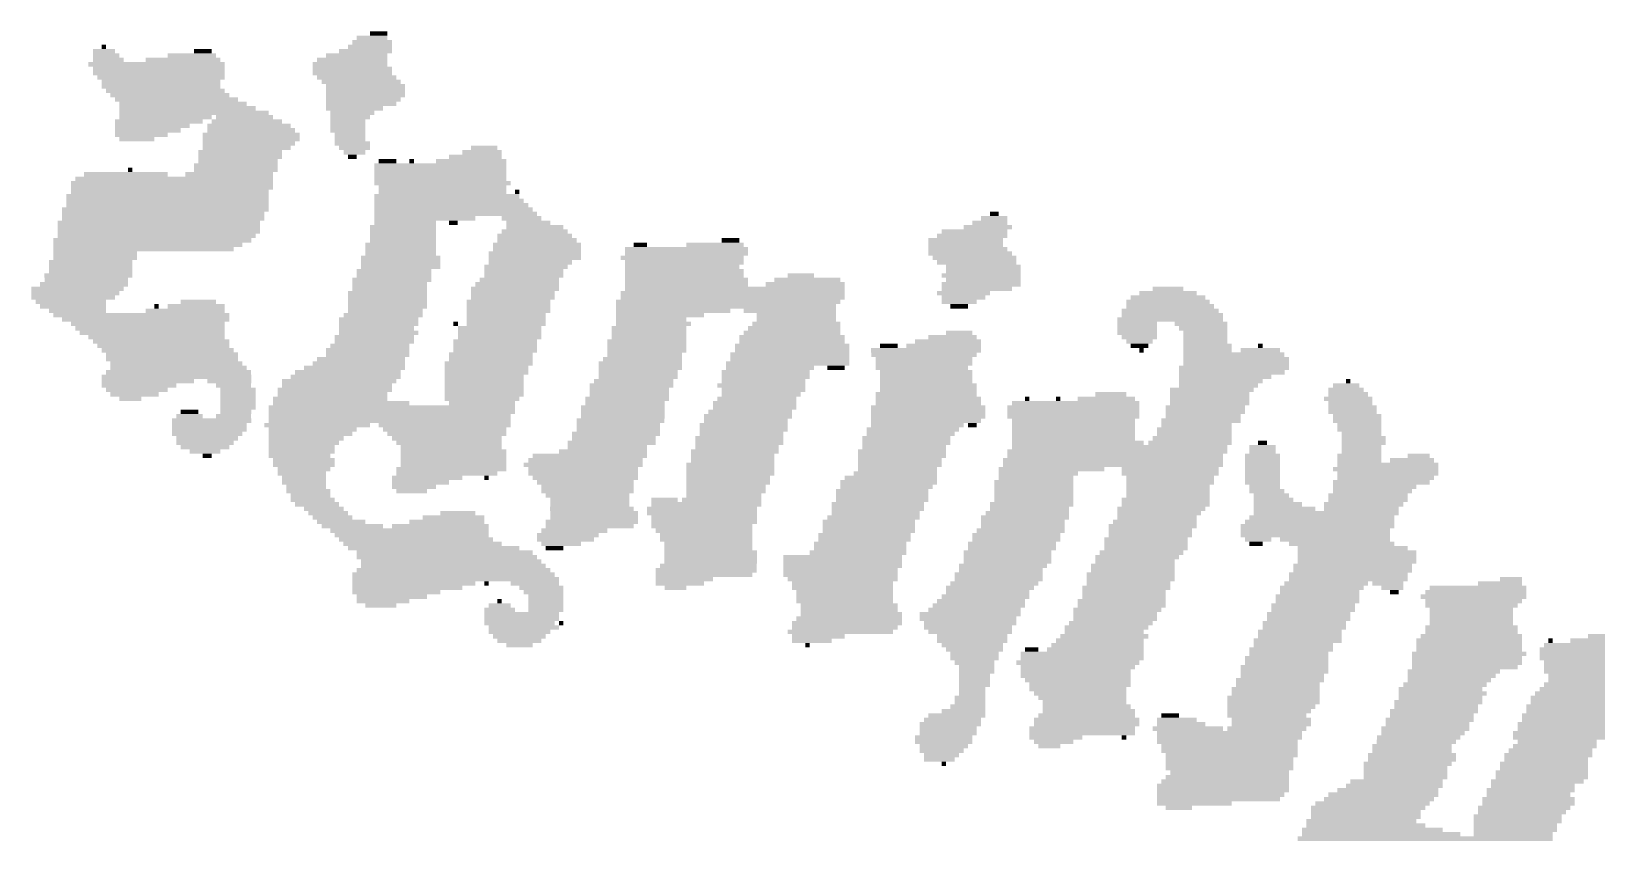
# Model space of a CAD drawing. Extents: x -28.6 to 28.6, y -39.6 to 14.1.
# Drawn here: x 14.09 to 21.62, y 5.08 to 8.96 of the extents above; entities that cross this region are included whole.
import ezdxf

# ---------------------------------------------------------------- set-up
doc = ezdxf.new("R2010")
doc.units = 0
doc.layers.add('201', color=6, linetype='CONTINUOUS')

# ---------------------------------------------------------------- blocks, each defined once
blk = doc.blocks.new('RECT')
blk.add_solid([(-0.5, -0.5), (0.5, -0.5), (-0.5, 0.5), (0.5, 0.5)])

msp = doc.modelspace()

# ---------------------------------------------------------------- block references
at = {"layer": '201', "yscale": 0.0212, "rotation": 180}
for p, xscale in [((14.4362, 8.8881), 0.0212), ((15.7168, 8.8881), 0.2117), ((15.7273, 8.9092), 0.1905), ((15.7273, 8.9304), 0.1482), ((15.7591, 8.9516), 0.0847), ((14.4362, 8.8669), 0.1058), ((14.4468, 8.8457), 0.127), ((14.4574, 8.8246), 0.1482), ((14.8172, 8.8246), 0.3598), ((14.8595, 8.8457), 0.2328), ((14.9125, 8.8669), 0.0847), ((15.6321, 8.8246), 0.3387), ((15.6533, 8.8457), 0.2963), ((15.6956, 8.8669), 0.254), ((14.6902, 8.8034), 0.6561), ((14.7008, 8.7822), 0.635), ((14.7008, 8.7611), 0.635), ((14.7114, 8.7399), 0.6138), ((15.6215, 8.8034), 0.3598), ((15.6321, 8.7822), 0.381), ((15.6321, 8.7611), 0.381), ((15.6533, 8.7399), 0.381), ((14.7114, 8.7187), 0.5715), ((14.7114, 8.6976), 0.5715), ((14.7326, 8.6764), 0.5715), ((14.7537, 8.6552), 0.5715), ((15.6744, 8.7187), 0.381), ((15.6956, 8.6976), 0.381), ((15.6956, 8.6764), 0.381), ((15.6956, 8.6552), 0.381), ((14.7855, 8.6341), 0.5926), ((14.8172, 8.6129), 0.6138), ((14.8384, 8.5917), 0.6561), ((15.685, 8.6341), 0.3598), ((15.6744, 8.6129), 0.3387), ((15.6427, 8.5917), 0.2752), ((14.7008, 8.5282), 0.4233), ((14.6691, 8.5071), 0.3598), ((14.8701, 8.5706), 0.7196), ((14.7326, 8.5494), 0.4445), ((15.1347, 8.5071), 0.4021), ((15.1241, 8.5282), 0.3387), ((15.1135, 8.5494), 0.2752), ((15.6321, 8.5706), 0.2117), ((15.6215, 8.5494), 0.1905), ((15.6109, 8.5282), 0.1693), ((15.6109, 8.5071), 0.1693), ((14.6161, 8.4647), 0.254), ((14.6479, 8.4859), 0.3175), ((14.595, 8.4436), 0.1693), ((15.1453, 8.4647), 0.4657), ((15.1453, 8.4436), 0.4657), ((15.1453, 8.4859), 0.4233), ((15.6109, 8.4859), 0.1693), ((15.6215, 8.4647), 0.1482), ((15.6215, 8.4436), 0.1482), ((15.0924, 8.3801), 0.4022), ((15.0924, 8.3589), 0.4022), ((15.1347, 8.4224), 0.4445), ((15.1241, 8.4012), 0.4233), ((15.6321, 8.4224), 0.1693), ((15.6427, 8.4012), 0.1482), ((15.6427, 8.3801), 0.1058), ((15.6321, 8.3589), 0.0423), ((16.2247, 8.3589), 0.254), ((16.2565, 8.3801), 0.1905), ((16.2671, 8.4012), 0.127), ((14.5632, 8.2954), 0.0212), ((15.0712, 8.3166), 0.4022), ((15.0712, 8.2954), 0.4022), ((15.0818, 8.3377), 0.381), ((16.0554, 8.3166), 0.635), ((16.0554, 8.2954), 0.635), ((15.8014, 8.3377), 0.0847), ((15.9178, 8.3377), 0.0212), ((16.2036, 8.3377), 0.3387), ((14.7643, 8.2319), 0.9736), ((14.7643, 8.2108), 0.9736), ((14.7749, 8.2531), 0.9525), ((14.5421, 8.2743), 0.4022), ((15.0395, 8.2743), 0.4233), ((16.0554, 8.2743), 0.635), ((16.0554, 8.2531), 0.635), ((16.066, 8.2319), 0.6561), ((16.066, 8.2108), 0.6138), ((14.7431, 8.1684), 0.9736), ((14.7431, 8.1473), 0.9736), ((14.7537, 8.1896), 0.9525), ((16.0872, 8.1684), 0.6985), ((16.0977, 8.1473), 0.7196), ((16.066, 8.1896), 0.6138), ((16.4258, 8.1896), 0.0212), ((14.7326, 8.1049), 0.9948), ((14.722, 8.0838), 0.9736), ((14.722, 8.0626), 0.9736), ((14.7431, 8.1261), 0.9736), ((16.1083, 8.1261), 0.7408), ((16.1189, 8.1049), 0.762), ((16.1295, 8.0838), 0.7831), ((15.9813, 8.0626), 0.4868), ((16.447, 8.0626), 0.1905), ((18.7223, 8.0626), 0.127), ((18.7223, 8.0838), 0.0423), ((14.7008, 8.0414), 0.9736), ((14.7008, 8.0203), 0.9736), ((14.7008, 7.9991), 0.9736), ((14.6902, 7.9779), 0.9525), ((15.8755, 8.0203), 0.3175), ((15.8755, 7.9991), 0.3175), ((15.8755, 7.9779), 0.3175), ((15.8861, 8.0414), 0.2963), ((16.1189, 8.0414), 0.0423), ((16.5105, 7.9779), 0.3598), ((16.5105, 7.9991), 0.3175), ((16.4787, 8.0414), 0.2117), ((16.5105, 8.0203), 0.2752), ((18.6165, 7.9779), 0.3387), ((18.6271, 7.9991), 0.3175), ((18.6906, 8.0203), 0.2328), ((18.7011, 8.0414), 0.1693), ((14.6691, 7.9568), 0.9525), ((14.6479, 7.9356), 0.9101), ((14.6267, 7.9144), 0.8678), ((15.8649, 7.9356), 0.3387), ((15.8649, 7.9144), 0.3387), ((15.8755, 7.9568), 0.3175), ((16.5211, 7.9356), 0.4233), ((16.5211, 7.9144), 0.4233), ((16.5211, 7.9568), 0.381), ((17.2407, 7.9144), 0.5926), ((17.0185, 7.9356), 0.0635), ((17.3783, 7.9356), 0.2752), ((17.4524, 7.9568), 0.0847), ((18.5847, 7.9568), 0.3598), ((18.5847, 7.9356), 0.3598), ((18.5953, 7.9144), 0.381), ((14.3727, 7.8509), 0.4022), ((14.3727, 7.8298), 0.4022), ((14.3939, 7.8933), 0.4022), ((14.3939, 7.8721), 0.4022), ((15.8649, 7.8721), 0.381), ((15.8649, 7.8509), 0.381), ((15.8649, 7.8298), 0.381), ((15.8649, 7.8933), 0.3387), ((16.4681, 7.8298), 0.4022), ((16.4893, 7.8509), 0.4022), ((16.5105, 7.8933), 0.4445), ((16.5105, 7.8721), 0.4445), ((17.2195, 7.8721), 0.5926), ((17.2407, 7.8933), 0.5926), ((17.2301, 7.8509), 0.5715), ((17.2195, 7.8298), 0.5503), ((18.6059, 7.8933), 0.4022), ((18.6271, 7.8721), 0.4022), ((18.6376, 7.8509), 0.381), ((18.6694, 7.8298), 0.3598), ((14.3621, 7.7874), 0.4233), ((14.3516, 7.7663), 0.4022), ((14.3727, 7.8086), 0.4022), ((15.8226, 7.7663), 0.381), ((15.8332, 7.8086), 0.3598), ((15.8332, 7.7874), 0.3598), ((16.4364, 7.7663), 0.381), ((16.4576, 7.8086), 0.381), ((16.4576, 7.7874), 0.381), ((17.2301, 7.8086), 0.5715), ((17.2301, 7.7874), 0.5715), ((17.2407, 7.7663), 0.5926), ((17.8228, 7.7663), 0.3175), ((17.791, 7.7874), 0.127), ((18.6588, 7.7874), 0.381), ((18.6694, 7.8086), 0.3598), ((18.6694, 7.7663), 0.3598), ((14.3092, 7.7239), 0.4445), ((14.2987, 7.7028), 0.4233), ((14.2881, 7.6816), 0.4021), ((14.341, 7.7451), 0.4233), ((15.8014, 7.7028), 0.381), ((15.8014, 7.6816), 0.381), ((15.812, 7.7451), 0.3598), ((15.812, 7.7239), 0.3598), ((16.4152, 7.7239), 0.4233), ((16.4046, 7.7028), 0.4022), ((16.4046, 7.6816), 0.4022), ((16.4258, 7.7451), 0.4022), ((17.4629, 7.7028), 1.0795), ((17.4629, 7.6816), 1.0795), ((17.2407, 7.7451), 0.5926), ((17.4735, 7.7239), 1.0583), ((17.8122, 7.7451), 0.381), ((18.5741, 7.7028), 0.254), ((18.6376, 7.7239), 0.3387), ((18.6588, 7.7451), 0.381), ((18.5741, 7.6816), 0.2117), ((19.5584, 7.6816), 0.3598), ((19.5584, 7.7028), 0.2752), ((19.5584, 7.7239), 0.1482), ((14.2775, 7.6604), 0.3387), ((14.2881, 7.6393), 0.3175), ((14.3092, 7.6181), 0.2752), ((14.8278, 7.6181), 0.381), ((14.6902, 7.6393), 0.0212), ((14.8807, 7.6393), 0.2752), ((14.8913, 7.6604), 0.1693), ((15.8014, 7.6604), 0.381), ((15.8014, 7.6393), 0.381), ((15.7908, 7.6181), 0.3598), ((16.3835, 7.6604), 0.4022), ((16.3835, 7.6393), 0.4022), ((16.3835, 7.6181), 0.4022), ((17.4418, 7.6604), 1.0795), ((17.4312, 7.6393), 1.0583), ((17.1772, 7.6181), 0.5503), ((17.7381, 7.6181), 0.4445), ((18.553, 7.6604), 0.1693), ((18.553, 7.6393), 0.0847), ((19.5689, 7.6181), 0.4657), ((19.5584, 7.6604), 0.4022), ((19.5689, 7.6393), 0.4233), ((14.6161, 7.5969), 0.8466), ((14.6373, 7.5758), 0.8043), ((14.6479, 7.5546), 0.7408), ((14.6585, 7.5334), 0.7196), ((15.7591, 7.5758), 0.381), ((15.7591, 7.5546), 0.381), ((15.7485, 7.5334), 0.3598), ((15.7803, 7.5969), 0.381), ((16.1295, 7.5546), 0.0212), ((16.3412, 7.5334), 0.4022), ((16.3729, 7.5969), 0.381), ((16.3729, 7.5758), 0.381), ((16.3729, 7.5546), 0.381), ((17.0608, 7.5334), 0.3598), ((17.0714, 7.5758), 0.3387), ((17.1137, 7.5969), 0.4233), ((17.082, 7.5546), 0.3598), ((17.7593, 7.5334), 0.4445), ((17.7698, 7.5546), 0.4233), ((17.7698, 7.5969), 0.381), ((17.7698, 7.5758), 0.381), ((19.5689, 7.5758), 0.508), ((19.4102, 7.5546), 0.1905), ((19.4102, 7.5334), 0.1905), ((19.5795, 7.5969), 0.4868), ((19.7171, 7.5546), 0.254), ((19.7277, 7.5334), 0.2328), ((14.6691, 7.5123), 0.6985), ((14.6902, 7.4911), 0.6561), ((14.7114, 7.4699), 0.6561), ((15.7379, 7.4911), 0.381), ((15.7379, 7.4699), 0.381), ((15.7591, 7.5123), 0.381), ((16.32, 7.4699), 0.4022), ((16.3412, 7.5123), 0.4022), ((16.3412, 7.4911), 0.4022), ((17.0502, 7.4699), 0.381), ((17.0608, 7.5123), 0.3598), ((17.0608, 7.4911), 0.3598), ((17.7487, 7.4911), 0.508), ((17.7487, 7.4699), 0.508), ((17.7487, 7.5123), 0.4656), ((18.5001, 7.4699), 0.3175), ((18.5212, 7.4911), 0.2328), ((18.553, 7.5123), 0.127), ((19.4102, 7.5123), 0.1905), ((19.4208, 7.4911), 0.1693), ((19.4208, 7.4699), 0.127), ((19.7383, 7.5123), 0.2117), ((19.7383, 7.4911), 0.2117), ((19.7383, 7.4699), 0.2117), ((14.722, 7.4488), 0.635), ((14.7431, 7.4276), 0.635), ((14.7643, 7.4065), 0.635), ((14.7643, 7.3853), 0.635), ((15.6744, 7.3853), 0.4233), ((15.7062, 7.4276), 0.4022), ((15.7062, 7.4065), 0.4022), ((15.7168, 7.4488), 0.381), ((16.2988, 7.4065), 0.4022), ((16.2988, 7.3853), 0.4022), ((16.32, 7.4488), 0.4022), ((16.32, 7.4276), 0.4022), ((17.029, 7.3853), 0.381), ((17.0502, 7.4488), 0.381), ((17.0502, 7.4276), 0.381), ((17.0396, 7.4065), 0.3598), ((17.7381, 7.4065), 0.5715), ((17.7381, 7.3853), 0.5715), ((17.7487, 7.4488), 0.5503), ((17.7487, 7.4276), 0.5503), ((18.3942, 7.4276), 0.5291), ((18.3837, 7.4065), 0.508), ((18.3837, 7.3853), 0.4656), ((18.2143, 7.4488), 0.0847), ((18.4789, 7.4488), 0.3598), ((19.4208, 7.4488), 0.0847), ((19.4314, 7.4276), 0.0212), ((19.7488, 7.4488), 0.2328), ((19.7488, 7.4276), 0.2328), ((19.8758, 7.4065), 0.4868), ((19.8864, 7.3853), 0.508), ((20.0028, 7.4276), 0.1905), ((20.0028, 7.4488), 0.0212), ((14.7855, 7.3006), 0.7196), ((14.796, 7.3218), 0.6985), ((14.7855, 7.3641), 0.635), ((14.796, 7.343), 0.6561), ((15.6003, 7.3006), 0.5291), ((15.6109, 7.3218), 0.508), ((15.6427, 7.343), 0.4868), ((15.6638, 7.3641), 0.4445), ((16.2882, 7.3641), 0.4233), ((16.2777, 7.343), 0.4022), ((16.2777, 7.3218), 0.4022), ((16.2671, 7.3006), 0.381), ((17.0185, 7.3641), 0.4022), ((17.0185, 7.343), 0.4022), ((17.0079, 7.3218), 0.381), ((17.0079, 7.3006), 0.381), ((17.6217, 7.3218), 0.4233), ((17.6217, 7.3006), 0.4233), ((17.7275, 7.3641), 0.5926), ((17.6428, 7.343), 0.4233), ((17.9603, 7.343), 0.0847), ((18.3837, 7.3641), 0.4656), ((18.3731, 7.343), 0.4445), ((18.3942, 7.3218), 0.4445), ((18.3942, 7.3006), 0.4445), ((19.8758, 7.343), 0.5291), ((19.8653, 7.3218), 0.508), ((19.8335, 7.3006), 0.4445), ((19.8864, 7.3641), 0.508), ((14.6479, 7.2795), 0.4445), ((14.6056, 7.2583), 0.3598), ((14.595, 7.2371), 0.2963), ((15.0395, 7.2795), 0.2117), ((15.0606, 7.2583), 0.1693), ((15.0818, 7.2371), 0.1693), ((15.5474, 7.2371), 0.5503), ((15.5686, 7.2795), 0.5503), ((15.558, 7.2583), 0.5291), ((16.2671, 7.2795), 0.381), ((16.2671, 7.2583), 0.381), ((16.2671, 7.2371), 0.381), ((16.9761, 7.2583), 0.4022), ((16.9655, 7.2371), 0.381), ((16.9867, 7.2795), 0.381), ((17.6005, 7.2583), 0.4233), ((17.6111, 7.2795), 0.4022), ((17.6111, 7.2371), 0.4022), ((18.3942, 7.2795), 0.4445), ((18.4048, 7.2583), 0.4656), ((18.4048, 7.2371), 0.4656), ((19.77, 7.2371), 0.4022), ((19.8123, 7.2795), 0.4022), ((19.8018, 7.2583), 0.381), ((20.4156, 7.2371), 0.1693), ((20.4156, 7.2583), 0.127), ((20.4262, 7.2795), 0.0212), ((14.5844, 7.216), 0.2328), ((14.5632, 7.1948), 0.1058), ((15.0818, 7.216), 0.1693), ((15.0818, 7.1948), 0.1693), ((15.0818, 7.1736), 0.1693), ((15.0818, 7.1525), 0.1693), ((15.8226, 7.1525), 1.1853), ((15.5263, 7.1948), 0.5503), ((15.5792, 7.1736), 0.6561), ((15.5369, 7.216), 0.5291), ((16.2671, 7.216), 0.381), ((16.2565, 7.1948), 0.3598), ((16.2565, 7.1736), 0.3175), ((16.9338, 7.1525), 0.4022), ((16.955, 7.1948), 0.4022), ((16.9444, 7.1736), 0.381), ((16.9655, 7.216), 0.381), ((17.5688, 7.1736), 0.4022), ((17.5688, 7.1525), 0.4022), ((17.5794, 7.1948), 0.381), ((17.6005, 7.216), 0.381), ((18.4048, 7.1525), 0.5503), ((18.3942, 7.216), 0.4868), ((18.4048, 7.1948), 0.508), ((18.4048, 7.1736), 0.508), ((19.1033, 7.1525), 0.635), ((19.1139, 7.1736), 0.6138), ((18.8811, 7.1948), 0.0212), ((19.0292, 7.1948), 0.0212), ((19.262, 7.1948), 0.2752), ((19.2832, 7.216), 0.1482), ((19.7383, 7.1525), 0.381), ((19.7594, 7.216), 0.381), ((19.7594, 7.1948), 0.381), ((19.7594, 7.1736), 0.381), ((20.4262, 7.1948), 0.2328), ((20.4367, 7.1736), 0.2117), ((20.4473, 7.1525), 0.2328), ((20.4262, 7.216), 0.1905), ((14.9548, 7.089), 0.381), ((14.849, 7.1101), 0.127), ((14.849, 7.1313), 0.0847), ((15.0606, 7.1101), 0.1693), ((15.0712, 7.1313), 0.1482), ((15.8226, 7.1313), 1.1853), ((15.812, 7.1101), 1.1641), ((15.812, 7.089), 1.1641), ((16.9232, 7.089), 0.4233), ((16.9338, 7.1313), 0.4022), ((16.9338, 7.1101), 0.4022), ((17.5264, 7.089), 0.4022), ((17.537, 7.1101), 0.4233), ((17.5476, 7.1313), 0.4022), ((18.4048, 7.1313), 0.5503), ((18.4048, 7.1101), 0.5503), ((18.3942, 7.089), 0.5291), ((19.1033, 7.1313), 0.635), ((19.1033, 7.1101), 0.635), ((19.1033, 7.089), 0.5926), ((19.7171, 7.089), 0.381), ((19.7383, 7.1313), 0.381), ((19.7277, 7.1101), 0.3598), ((20.4473, 7.1313), 0.2328), ((20.4685, 7.1101), 0.2328), ((20.4685, 7.089), 0.2328), ((14.9442, 7.0678), 0.3598), ((14.9442, 7.0466), 0.3598), ((14.9336, 7.0255), 0.3387), ((14.9336, 7.0043), 0.2963), ((15.4628, 7.0678), 0.508), ((15.4416, 7.0466), 0.4233), ((15.431, 7.0255), 0.4021), ((15.4099, 7.0043), 0.3598), ((16.0766, 7.0678), 0.635), ((16.0766, 7.0466), 0.5926), ((16.0872, 7.0255), 0.5715), ((16.0872, 7.0043), 0.5291), ((16.902, 7.0255), 0.4233), ((16.8915, 7.0043), 0.4022), ((16.9126, 7.0678), 0.4022), ((16.9126, 7.0466), 0.4022), ((17.4947, 7.0043), 0.4233), ((17.5159, 7.0678), 0.4233), ((17.5159, 7.0466), 0.4233), ((17.5053, 7.0255), 0.4022), ((18.299, 7.0043), 0.4233), ((18.3307, 7.0466), 0.4445), ((18.3202, 7.0255), 0.4233), ((18.3519, 7.0678), 0.4445), ((18.6165, 7.0678), 0.0423), ((19.1033, 7.0678), 0.5926), ((19.1033, 7.0466), 0.5926), ((19.1033, 7.0255), 0.5926), ((19.1033, 7.0043), 0.5926), ((19.6748, 7.0043), 0.381), ((19.6853, 7.0466), 0.3598), ((19.6853, 7.0255), 0.3598), ((19.6959, 7.0678), 0.3387), ((20.4791, 7.0678), 0.2117), ((20.4791, 7.0466), 0.2117), ((20.5002, 7.0043), 0.2117), ((20.4897, 7.0255), 0.1905), ((14.923, 6.9831), 0.2752), ((14.923, 6.962), 0.2328), ((14.923, 6.9408), 0.1482), ((15.3993, 6.9831), 0.3387), ((15.3887, 6.962), 0.3175), ((15.3887, 6.9408), 0.3175), ((16.0977, 6.9831), 0.508), ((16.1083, 6.962), 0.4868), ((16.1189, 6.9408), 0.508), ((16.8385, 6.9408), 0.4233), ((16.8597, 6.962), 0.381), ((16.8809, 6.9831), 0.4233), ((17.4735, 6.9408), 0.4233), ((17.4841, 6.962), 0.4022), ((17.4947, 6.9831), 0.4233), ((18.2778, 6.9408), 0.4233), ((18.2884, 6.962), 0.4022), ((18.299, 6.9831), 0.4233), ((19.3149, 6.9408), 1.0583), ((19.1245, 6.9831), 0.635), ((19.3255, 6.962), 1.0371), ((19.6642, 6.9831), 0.4022), ((20.0134, 6.962), 0.127), ((20.0134, 6.9408), 0.127), ((20.0134, 6.9831), 0.0423), ((20.5002, 6.9831), 0.2117), ((20.4897, 6.962), 0.1905), ((20.4897, 6.9408), 0.1905), ((14.9336, 6.9196), 0.0423), ((15.3781, 6.9196), 0.2963), ((15.3993, 6.8985), 0.2963), ((15.3993, 6.8773), 0.2963), ((15.3993, 6.8561), 0.254), ((16.1083, 6.8561), 0.5291), ((16.1189, 6.9196), 0.508), ((16.1189, 6.8985), 0.508), ((16.1189, 6.8773), 0.508), ((16.7433, 6.8773), 0.5715), ((16.7539, 6.8985), 0.5503), ((16.7433, 6.8561), 0.5291), ((16.7751, 6.9196), 0.5503), ((17.4524, 6.8773), 0.4233), ((17.4524, 6.8561), 0.4233), ((17.4629, 6.9196), 0.4022), ((17.4629, 6.8985), 0.4022), ((18.2672, 6.8985), 0.4022), ((18.2672, 6.8773), 0.4022), ((18.2778, 6.9196), 0.4233), ((18.2567, 6.8561), 0.381), ((18.9975, 6.8561), 0.508), ((19.2938, 6.8985), 1.0583), ((19.2938, 6.8773), 1.0583), ((19.3044, 6.9196), 1.0371), ((19.5689, 6.8561), 0.4657), ((20.0134, 6.9196), 0.1693), ((20.0134, 6.8985), 0.1693), ((20.0134, 6.8773), 0.1693), ((20.0134, 6.8561), 0.1693), ((20.6061, 6.8561), 0.508), ((20.4791, 6.9196), 0.2117), ((20.4791, 6.8985), 0.2117), ((20.6166, 6.8773), 0.4868), ((20.7331, 6.8985), 0.2117), ((20.7648, 6.9196), 0.1058), ((15.3887, 6.835), 0.2328), ((15.3993, 6.8138), 0.2117), ((15.3993, 6.7926), 0.2117), ((15.4099, 6.7715), 0.1905), ((15.9919, 6.8138), 0.3387), ((15.9284, 6.7715), 0.2117), ((15.9602, 6.7926), 0.2752), ((16.0872, 6.835), 0.4868), ((16.2777, 6.8138), 0.0212), ((16.7433, 6.835), 0.5291), ((16.7539, 6.8138), 0.508), ((16.7539, 6.7926), 0.4656), ((16.7645, 6.7715), 0.4445), ((17.4312, 6.7715), 0.381), ((17.4524, 6.835), 0.4233), ((17.4418, 6.8138), 0.4021), ((17.4418, 6.7926), 0.4021), ((18.2143, 6.7926), 0.4657), ((18.2037, 6.7715), 0.4445), ((18.2249, 6.8138), 0.4445), ((18.2461, 6.835), 0.4022), ((18.9128, 6.7926), 0.381), ((18.9128, 6.7715), 0.381), ((18.934, 6.835), 0.381), ((18.9234, 6.8138), 0.3598), ((19.5689, 6.835), 0.4657), ((19.5689, 6.8138), 0.4233), ((19.5689, 6.7926), 0.4233), ((19.5584, 6.7715), 0.4022), ((20.0134, 6.835), 0.1693), ((20.0134, 6.8138), 0.1693), ((20.0134, 6.7926), 0.1693), ((20.024, 6.7715), 0.1482), ((20.5531, 6.7715), 0.4022), ((20.5849, 6.7926), 0.4657), ((20.6166, 6.835), 0.4868), ((20.6061, 6.8138), 0.4657), ((15.4204, 6.7503), 0.2117), ((15.431, 6.7291), 0.1905), ((15.4416, 6.708), 0.2117), ((15.9178, 6.7503), 0.1482), ((16.7645, 6.7503), 0.4445), ((16.7645, 6.7291), 0.4022), ((16.7751, 6.708), 0.381), ((17.1349, 6.708), 0.127), ((17.41, 6.708), 0.381), ((17.4312, 6.7503), 0.381), ((17.4206, 6.7291), 0.3598), ((18.1826, 6.7503), 0.4445), ((18.1826, 6.7291), 0.4445), ((18.1826, 6.708), 0.4445), ((18.9128, 6.7503), 0.381), ((18.9128, 6.7291), 0.381), ((18.9128, 6.708), 0.381), ((19.5478, 6.708), 0.4233), ((19.5584, 6.7503), 0.4022), ((19.5584, 6.7291), 0.4022), ((20.0346, 6.7503), 0.1693), ((20.0663, 6.708), 0.1905), ((20.0558, 6.7291), 0.1693), ((20.5214, 6.7291), 0.381), ((20.5214, 6.708), 0.381), ((20.5426, 6.7503), 0.381), ((15.4628, 6.6868), 0.2117), ((15.4945, 6.6656), 0.1905), ((15.5157, 6.6445), 0.1905), ((15.5369, 6.6233), 0.1905), ((16.1189, 6.6233), 0.2963), ((16.1401, 6.6445), 0.1693), ((16.7856, 6.6656), 0.4022), ((16.7751, 6.6868), 0.381), ((16.7962, 6.6445), 0.4233), ((16.7962, 6.6233), 0.4233), ((17.3148, 6.6656), 0.5291), ((17.3148, 6.6445), 0.5291), ((17.3359, 6.6868), 0.5291), ((17.3254, 6.6233), 0.508), ((18.1402, 6.6233), 0.4445), ((18.1614, 6.6868), 0.4445), ((18.1614, 6.6656), 0.4445), ((18.1508, 6.6445), 0.4233), ((18.8705, 6.6233), 0.4233), ((18.8811, 6.6445), 0.4021), ((18.9022, 6.6868), 0.4022), ((18.8916, 6.6656), 0.381), ((19.5266, 6.6656), 0.4233), ((19.516, 6.6445), 0.4022), ((19.5054, 6.6233), 0.381), ((19.5478, 6.6868), 0.4233), ((20.2992, 6.6233), 0.6985), ((20.3203, 6.6445), 0.6985), ((20.0875, 6.6868), 0.2328), ((20.1193, 6.6656), 0.2963), ((20.5002, 6.6868), 0.381), ((20.4897, 6.6656), 0.3598), ((15.5792, 6.6021), 0.2328), ((15.6321, 6.581), 0.2963), ((15.9073, 6.5598), 0.762), ((16.0554, 6.581), 0.4656), ((16.0872, 6.6021), 0.3598), ((16.701, 6.5598), 0.3175), ((16.7856, 6.6021), 0.4445), ((16.7751, 6.581), 0.4233), ((17.3254, 6.6021), 0.508), ((17.3148, 6.581), 0.4868), ((17.3254, 6.5598), 0.4656), ((18.1191, 6.6021), 0.4445), ((18.1191, 6.581), 0.4445), ((18.1191, 6.5598), 0.4445), ((18.8493, 6.5598), 0.4233), ((18.8599, 6.6021), 0.4022), ((18.8599, 6.581), 0.4022), ((19.4843, 6.581), 0.4233), ((19.4737, 6.5598), 0.4021), ((19.4949, 6.6021), 0.4022), ((20.278, 6.581), 0.7408), ((20.2674, 6.5598), 0.7196), ((20.2886, 6.6021), 0.7196), ((15.9178, 6.5387), 0.7408), ((15.939, 6.5175), 0.7408), ((15.9707, 6.4963), 0.762), ((16.0237, 6.4752), 0.8255), ((16.6692, 6.5387), 0.2963), ((16.6586, 6.5175), 0.2752), ((16.6375, 6.4963), 0.1905), ((16.6057, 6.4752), 0.0847), ((17.3359, 6.5387), 0.4445), ((17.3359, 6.5175), 0.4445), ((17.3465, 6.4963), 0.4233), ((17.3465, 6.4752), 0.4233), ((18.0767, 6.4963), 0.4445), ((18.0767, 6.4752), 0.4445), ((18.0979, 6.5387), 0.4445), ((18.0979, 6.5175), 0.4445), ((18.807, 6.4963), 0.4233), ((18.807, 6.4752), 0.4233), ((18.8281, 6.5387), 0.4233), ((18.8281, 6.5175), 0.4233), ((19.4525, 6.5175), 0.4021), ((19.4525, 6.4963), 0.4021), ((19.4525, 6.4752), 0.4021), ((19.4737, 6.5387), 0.4021), ((20.2674, 6.5387), 0.7196), ((19.9923, 6.5175), 0.127), ((19.9817, 6.4963), 0.0635), ((20.3627, 6.5175), 0.5291), ((20.3944, 6.4963), 0.508), ((20.4473, 6.4752), 0.5291), ((16.0766, 6.454), 0.8466), ((16.0872, 6.4328), 0.8678), ((16.1083, 6.4117), 0.8678), ((17.3571, 6.454), 0.4445), ((17.3571, 6.4328), 0.4445), ((17.3571, 6.4117), 0.4445), ((17.9921, 6.4328), 0.5715), ((17.9921, 6.4117), 0.5715), ((18.0662, 6.454), 0.4656), ((18.7858, 6.454), 0.4233), ((18.7858, 6.4328), 0.4233), ((18.7858, 6.4117), 0.4233), ((19.4102, 6.4328), 0.4022), ((19.3996, 6.4117), 0.381), ((19.4314, 6.454), 0.4022), ((20.4685, 6.454), 0.5715), ((20.4685, 6.4328), 0.5715), ((20.4685, 6.4117), 0.5715), ((16.1189, 6.3482), 0.9736), ((16.1295, 6.327), 0.9948), ((16.1189, 6.3693), 0.9313), ((16.1189, 6.3905), 0.889), ((17.3359, 6.3693), 0.4868), ((17.2301, 6.327), 0.2752), ((17.3254, 6.3482), 0.4656), ((17.3465, 6.3905), 0.4656), ((17.9921, 6.3905), 0.5715), ((17.9815, 6.3693), 0.5503), ((17.9815, 6.3482), 0.5503), ((17.9921, 6.327), 0.5292), ((18.7435, 6.3482), 0.4233), ((18.7435, 6.327), 0.4233), ((18.7646, 6.3905), 0.4233), ((18.7541, 6.3693), 0.4022), ((19.3784, 6.3482), 0.4233), ((19.3784, 6.327), 0.4233), ((19.389, 6.3905), 0.4022), ((19.389, 6.3693), 0.4022), ((20.4262, 6.3482), 0.5715), ((20.4262, 6.327), 0.5715), ((20.4473, 6.3905), 0.5715), ((20.4473, 6.3693), 0.5715), ((21.2093, 6.327), 0.1058), ((15.9284, 6.3058), 0.5926), ((15.8967, 6.2847), 0.5291), ((15.8438, 6.2635), 0.4233), ((16.2777, 6.3058), 0.0212), ((16.5105, 6.3058), 0.2328), ((16.5422, 6.2847), 0.2117), ((16.5528, 6.2635), 0.1905), ((17.209, 6.3058), 0.2328), ((17.1878, 6.2847), 0.1058), ((17.9921, 6.3058), 0.4868), ((17.9921, 6.2847), 0.4868), ((18.0027, 6.2635), 0.4656), ((18.7011, 6.2847), 0.4233), ((18.6906, 6.2635), 0.4022), ((18.7223, 6.3058), 0.4233), ((19.3573, 6.2847), 0.4233), ((19.3467, 6.2635), 0.4022), ((19.3679, 6.3058), 0.4022), ((20.2992, 6.2847), 0.4022), ((20.2886, 6.2635), 0.381), ((20.3203, 6.3058), 0.4022), ((20.6166, 6.3058), 0.1482), ((20.6378, 6.2847), 0.1058), ((20.6484, 6.2635), 0.0423), ((21.04, 6.2635), 0.4868), ((21.0505, 6.2847), 0.4657), ((21.1564, 6.3058), 0.2117), ((15.8226, 6.2423), 0.3387), ((15.7803, 6.2212), 0.254), ((15.7697, 6.2), 0.1482), ((16.3412, 6.1788), 0.1482), ((16.3412, 6.2), 0.1058), ((16.3412, 6.2212), 0.0212), ((16.5634, 6.2423), 0.1693), ((16.5634, 6.2212), 0.1693), ((16.5634, 6.2), 0.1693), ((16.5634, 6.1788), 0.1693), ((18.0027, 6.2423), 0.4656), ((18.0027, 6.2212), 0.4656), ((18.0238, 6.2), 0.4657), ((18.0238, 6.1788), 0.4657), ((18.6271, 6.1788), 0.4445), ((18.6482, 6.2), 0.4445), ((18.6588, 6.2212), 0.4233), ((18.68, 6.2423), 0.4233), ((19.3149, 6.1788), 0.4233), ((19.3361, 6.2212), 0.4233), ((19.3361, 6.2), 0.4233), ((19.3467, 6.2423), 0.4022), ((20.2568, 6.2), 0.4022), ((20.2568, 6.1788), 0.4022), ((20.278, 6.2423), 0.4022), ((20.278, 6.2212), 0.4022), ((21.0294, 6.2423), 0.508), ((21.0294, 6.2212), 0.4657), ((21.0188, 6.2), 0.4445), ((21.0188, 6.1788), 0.4022), ((16.4364, 6.1153), 0.3387), ((16.447, 6.1577), 0.3598), ((16.447, 6.1365), 0.3598), ((16.4576, 6.0942), 0.3387), ((16.6375, 6.1153), 0.0212), ((18.0132, 6.1153), 0.5291), ((18.0027, 6.0942), 0.508), ((18.0238, 6.1365), 0.508), ((18.0344, 6.1577), 0.4868), ((18.6059, 6.1577), 0.4868), ((18.5953, 6.1365), 0.4657), ((18.6059, 6.1153), 0.4445), ((18.5953, 6.0942), 0.4233), ((19.262, 6.0942), 0.4022), ((19.2832, 6.1153), 0.4022), ((19.3044, 6.1577), 0.4022), ((19.3044, 6.1365), 0.4022), ((20.2145, 6.1153), 0.4022), ((20.2145, 6.0942), 0.4022), ((20.2357, 6.1577), 0.4022), ((20.2357, 6.1365), 0.4022), ((21.0188, 6.0942), 0.4445), ((21.0188, 6.1577), 0.4022), ((21.0188, 6.1365), 0.4022), ((21.0188, 6.1153), 0.4022), ((16.4364, 6.073), 0.2963), ((16.4364, 6.0518), 0.254), ((16.4364, 6.0307), 0.2117), ((17.9815, 6.073), 0.508), ((17.8757, 6.0518), 0.254), ((17.8439, 6.0307), 0.1905), ((18.6059, 6.073), 0.4022), ((18.6165, 6.0518), 0.3387), ((18.6165, 6.0307), 0.3387), ((19.2303, 6.0307), 0.4233), ((19.2515, 6.0518), 0.4233), ((19.2515, 6.073), 0.381), ((20.1827, 6.0307), 0.4233), ((20.1933, 6.073), 0.4021), ((20.1933, 6.0518), 0.4021), ((21.0082, 6.0307), 0.508), ((21.0188, 6.0518), 0.4868), ((21.0188, 6.073), 0.4445), ((21.3998, 6.0307), 0.0212), ((21.6644, 6.0307), 0.3387), ((21.7067, 6.0518), 0.254), ((16.4364, 6.0095), 0.127), ((17.8228, 6.0095), 0.0212), ((18.6165, 6.0095), 0.2963), ((18.6271, 5.9883), 0.2752), ((18.6271, 5.9672), 0.2328), ((18.6271, 5.946), 0.2328), ((19.1456, 5.9672), 0.5926), ((19.1456, 5.946), 0.5926), ((18.9022, 5.9883), 0.0635), ((19.2091, 5.9883), 0.4656), ((19.2197, 6.0095), 0.4445), ((20.1298, 5.946), 0.4022), ((20.151, 5.9883), 0.4022), ((20.1404, 5.9672), 0.381), ((20.1616, 6.0095), 0.381), ((21.0082, 5.9672), 0.5503), ((20.9976, 5.946), 0.5292), ((21.0082, 6.0095), 0.508), ((21.0082, 5.9883), 0.508), ((21.5797, 5.946), 0.4657), ((21.5903, 5.9883), 0.4868), ((21.5903, 5.9672), 0.4868), ((21.6114, 6.0095), 0.4868), ((18.6271, 5.9248), 0.1905), ((18.6376, 5.9037), 0.1693), ((18.6376, 5.8825), 0.1693), ((19.1245, 5.9248), 0.5926), ((19.1245, 5.9037), 0.5503), ((19.1139, 5.8825), 0.5291), ((20.1193, 5.9037), 0.4233), ((20.1193, 5.8825), 0.4233), ((20.1298, 5.9248), 0.4022), ((20.9341, 5.8825), 0.4445), ((20.9976, 5.9248), 0.5292), ((20.987, 5.9037), 0.508), ((21.5691, 5.9248), 0.4022), ((21.5691, 5.9037), 0.4022), ((21.5691, 5.8825), 0.4022), ((18.6271, 5.8613), 0.1482), ((18.6271, 5.8402), 0.1482), ((18.6271, 5.819), 0.1482), ((18.6165, 5.7978), 0.127), ((19.1139, 5.8613), 0.5291), ((19.1245, 5.8402), 0.508), ((19.135, 5.819), 0.4868), ((19.1245, 5.7978), 0.4656), ((20.0769, 5.7978), 0.4233), ((20.0981, 5.8402), 0.4233), ((20.0875, 5.819), 0.4022), ((20.1087, 5.8613), 0.4022), ((20.8706, 5.7978), 0.4022), ((20.8918, 5.819), 0.4021), ((20.9236, 5.8613), 0.4233), ((20.913, 5.8402), 0.4021), ((21.5797, 5.7978), 0.4657), ((21.5903, 5.819), 0.4445), ((21.5903, 5.8613), 0.4022), ((21.6009, 5.8402), 0.4233), ((18.6059, 5.7555), 0.1482), ((18.6059, 5.7344), 0.1482), ((18.6165, 5.7767), 0.127), ((19.135, 5.7767), 0.4445), ((19.1456, 5.7555), 0.4233), ((19.1562, 5.7344), 0.4022), ((20.0663, 5.7555), 0.4445), ((20.0663, 5.7344), 0.4445), ((20.0769, 5.7767), 0.4233), ((20.8601, 5.7344), 0.4233), ((20.8706, 5.7555), 0.4022), ((20.8812, 5.7767), 0.4233), ((21.5691, 5.7555), 0.5291), ((21.5797, 5.7344), 0.5503), ((21.5797, 5.7767), 0.508), ((18.5212, 5.6497), 0.2752), ((18.5424, 5.6709), 0.2752), ((18.5741, 5.692), 0.2117), ((18.5953, 5.7132), 0.1693), ((19.1668, 5.6497), 0.508), ((19.1668, 5.6709), 0.4657), ((19.1668, 5.7132), 0.4233), ((19.1774, 5.692), 0.4445), ((19.6007, 5.6497), 0.1905), ((19.5689, 5.6709), 0.0847), ((20.0346, 5.6709), 0.381), ((20.0558, 5.7132), 0.4233), ((20.0452, 5.692), 0.4021), ((20.0558, 5.6497), 0.381), ((20.8177, 5.6497), 0.4233), ((20.8283, 5.6709), 0.4022), ((20.8389, 5.692), 0.4233), ((20.8495, 5.7132), 0.4022), ((21.5479, 5.6497), 0.5715), ((21.5585, 5.6709), 0.5926), ((21.5691, 5.7132), 0.5715), ((21.5691, 5.692), 0.5715), ((18.5106, 5.6285), 0.2963), ((18.5001, 5.6074), 0.2752), ((18.5001, 5.5862), 0.2752), ((19.1456, 5.6074), 0.508), ((19.1456, 5.5862), 0.508), ((19.1668, 5.6285), 0.508), ((19.6536, 5.6074), 0.3387), ((19.8547, 5.5862), 0.6985), ((19.6219, 5.6285), 0.2328), ((20.0346, 5.6074), 0.381), ((20.0558, 5.6285), 0.381), ((20.786, 5.5862), 0.4022), ((20.7966, 5.6074), 0.4233), ((20.8071, 5.6285), 0.4022), ((21.4527, 5.5862), 0.4656), ((21.5268, 5.6285), 0.5715), ((21.4739, 5.6074), 0.4657), ((18.4789, 5.565), 0.2752), ((18.4789, 5.5439), 0.2752), ((18.4683, 5.5015), 0.2117), ((18.4789, 5.5227), 0.2328), ((19.0186, 5.565), 0.254), ((19.008, 5.5439), 0.1905), ((18.9869, 5.5227), 0.1058), ((19.3467, 5.565), 0.0212), ((19.8547, 5.565), 0.6985), ((19.8441, 5.5439), 0.6773), ((19.8547, 5.5227), 0.6561), ((19.8547, 5.5015), 0.6561), ((20.7331, 5.5227), 0.381), ((20.7331, 5.5015), 0.381), ((20.7542, 5.5439), 0.381), ((20.7648, 5.565), 0.4021), ((21.3998, 5.5015), 0.4022), ((21.4209, 5.5227), 0.4022), ((21.4421, 5.565), 0.4445), ((21.4315, 5.5439), 0.381), ((18.4683, 5.4804), 0.1693), ((18.4577, 5.4592), 0.1482), ((18.4789, 5.438), 0.0212), ((19.8653, 5.4804), 0.635), ((19.8547, 5.4592), 0.6138), ((19.8547, 5.438), 0.6138), ((19.8547, 5.4169), 0.6138), ((20.7013, 5.4169), 0.4022), ((20.7119, 5.438), 0.4233), ((20.7331, 5.4804), 0.4233), ((20.7331, 5.4592), 0.4233), ((21.368, 5.438), 0.4233), ((21.368, 5.4169), 0.4233), ((21.3786, 5.4592), 0.4022), ((21.3892, 5.4804), 0.4233), ((19.8335, 5.3534), 0.6138), ((19.8441, 5.3745), 0.5926), ((19.8547, 5.3957), 0.5715), ((20.659, 5.3534), 0.4445), ((20.7013, 5.3957), 0.4022), ((20.7013, 5.3745), 0.4022), ((21.3363, 5.3534), 0.4445), ((21.3575, 5.3957), 0.4445), ((21.3575, 5.3745), 0.4445), ((19.8229, 5.3322), 0.635), ((19.8229, 5.311), 0.635), ((19.8123, 5.2899), 0.6138), ((19.8018, 5.2687), 0.5926), ((20.5743, 5.2687), 0.5291), ((20.5955, 5.2899), 0.5292), ((20.6166, 5.311), 0.4868), ((20.6484, 5.3322), 0.4656), ((21.294, 5.2687), 0.4445), ((21.3045, 5.311), 0.4233), ((21.294, 5.2899), 0.4022), ((21.3151, 5.3322), 0.4022), ((19.6853, 5.2475), 0.3598), ((19.6113, 5.2264), 0.127), ((20.5214, 5.2264), 0.5503), ((20.5108, 5.2052), 0.5291), ((20.5426, 5.2475), 0.5503), ((21.2728, 5.2264), 0.4445), ((21.2622, 5.2052), 0.4233), ((21.294, 5.2475), 0.4445), ((20.5426, 5.1205), 0.6773), ((20.5108, 5.1417), 0.5715), ((20.4897, 5.1629), 0.5291), ((20.5108, 5.184), 0.5291), ((21.241, 5.184), 0.4233), ((21.241, 5.1629), 0.4233), ((21.2305, 5.1417), 0.4022), ((21.2305, 5.1205), 0.4022), ((20.7966, 5.0782), 1.2276), ((20.5849, 5.0994), 0.762), ((21.2199, 5.0994), 0.381)]:
    msp.add_blockref('RECT', p, dxfattribs=dict(at, xscale=xscale))

doc.saveas('drawing.dxf')
